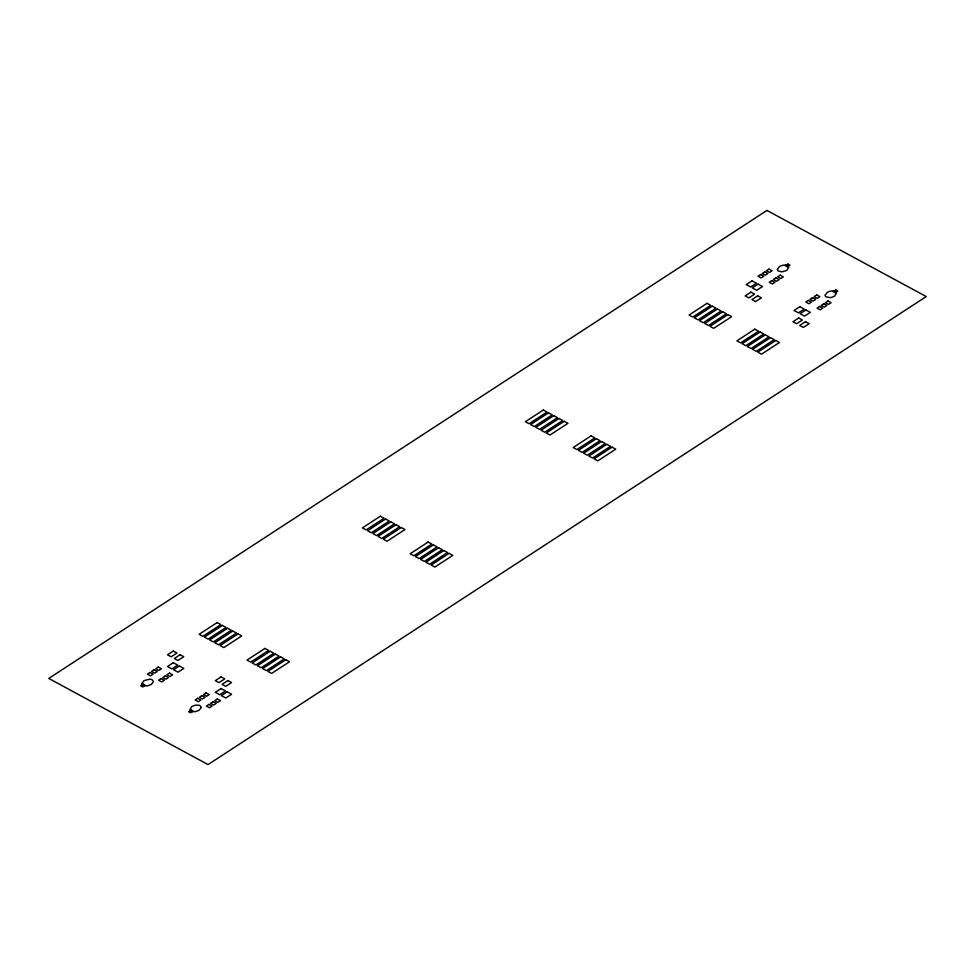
<?xml version="1.0" encoding="UTF-8"?>
<svg xmlns="http://www.w3.org/2000/svg" width="975" height="975" viewBox="0 0 975 975"><rect width="100%" height="100%" fill="white"/><g stroke="black" fill="none" stroke-linecap="round" stroke-linejoin="round"><path stroke-width="1.46" d="M201.008 707.582L201.021 707.326A5.826 3.254 -14.7 0 0 200.972 706.96L200.363 705.985A4.168 2.328 -14.7 0 0 199.765 705.571A4.217 2.352 -14.7 0 0 199.168 705.303L195.634 705.096L192.16 706.327A4.132 2.303 -14.7 0 0 191.661 706.656L189.893 709.824A7.093 3.949 -14.7 0 0 190.027 710.178L190.308 710.604A4.278 2.389 -14.7 0 0 190.6 710.885L190.71 710.982A4.119 2.291 -14.7 0 0 191.1 711.214A4.168 2.328 -14.7 0 0 191.697 711.482L195.244 711.689L198.705 710.458A4.132 2.303 -14.7 0 0 199.205 710.129L200.947 707.972A5.826 3.254 -14.7 0 0 201.021 707.57M142.058 683.365L142.094 683.987A7.093 3.949 -14.7 0 0 142.228 684.34L142.508 684.767A4.278 2.389 -14.7 0 0 142.801 685.047A4.217 2.352 -14.7 0 0 143.301 685.376A4.168 2.328 -14.7 0 0 143.898 685.644L147.444 685.852L150.906 684.621A4.132 2.303 -14.7 0 0 151.405 684.292L153.148 682.134A5.826 3.254 -14.7 0 0 153.221 681.732L153.233 681.488A5.826 3.254 -14.7 0 0 153.173 681.123L152.466 680.062A4.168 2.328 -14.7 0 0 151.966 679.733A4.119 2.291 -14.7 0 0 151.539 679.526L150.503 679.246A8.86 4.936 -14.7 0 0 149.931 679.173L144.361 680.489A4.132 2.303 -14.7 0 0 143.861 680.818L142.058 683.365M777.465 269.295L777.502 269.917A7.093 3.949 -14.7 0 0 777.636 270.258L777.916 270.684A4.278 2.389 -14.7 0 0 778.208 270.977L781.999 271.867L786.313 270.55A4.144 2.316 -14.7 0 0 786.813 270.221L788.629 267.418A5.826 3.254 -14.7 0 0 788.58 267.053C786.91 263.957 782.303 264.993 779.768 266.419A4.144 2.316 -14.7 0 0 779.269 266.748L777.465 269.295M825.252 295.132L825.301 295.754A7.093 3.949 -14.7 0 0 825.423 296.095L825.715 296.522A4.278 2.389 -14.7 0 0 826.008 296.814L830.432 297.643A5.704 3.181 -14.7 0 0 831.078 297.533L834.1 296.388A4.144 2.316 -14.7 0 0 834.612 296.059L836.428 293.256A5.826 3.254 -14.7 0 0 836.367 292.89C834.71 289.794 830.091 290.83 827.568 292.256A4.144 2.316 -14.7 0 0 827.056 292.585L825.252 295.132M766.935 210.429L48.75 678.442L208.065 764.571L926.25 296.558L766.935 210.429M173.294 651.056L167.517 654.822L171.173 656.797L176.95 653.031L173.294 651.056M217.132 622.586L199.168 634.286L202.885 636.297L220.85 624.597L217.132 622.586M380.347 516.214L362.395 527.914L366.112 529.925L384.065 518.225L380.347 516.214M543.319 410.012L525.354 421.724L529.072 423.723L547.036 412.023L543.319 410.012M707.033 303.335L689.069 315.035L692.786 317.046L710.751 305.346L707.033 303.335M149.931 672.494L147.359 674.164L150.491 675.858L153.063 674.188L149.931 672.494M154.111 669.764L151.539 671.446L154.672 673.14L157.243 671.458L154.111 669.764M158.279 667.046L155.708 668.728L158.84 670.422L161.411 668.74L158.279 667.046M222.361 625.414L204.397 637.114L208.114 639.125L226.078 627.425L222.361 625.414M385.576 519.041L367.624 530.741L371.341 532.752L389.293 521.052L385.576 519.041M548.547 412.839L530.595 424.552L534.312 426.55L552.264 414.85L548.547 412.839M712.262 306.162L694.297 317.862L698.015 319.873L715.979 308.161L712.262 306.162M760.585 274.548L758.026 276.217L761.158 277.912L763.717 276.242L760.585 274.548M764.766 271.818L762.206 273.488L765.338 275.182L767.898 273.512L764.766 271.818M768.946 269.1L766.387 270.77L769.519 272.464L772.078 270.794L768.946 269.1M752.017 280.849L746.241 284.615L750.677 287.016L756.466 283.25L752.017 280.849M180.095 654.725L174.306 658.491L177.962 660.477L183.751 656.699L180.095 654.725M173.294 662.732L167.517 666.498L171.953 668.899L177.743 665.133L173.294 662.732M227.589 628.241L209.625 639.941L213.342 641.952L231.307 630.252L227.589 628.241M390.817 521.869L372.852 533.569L376.569 535.58L394.534 523.88L390.817 521.869M553.776 415.667L535.823 427.367L539.541 429.378L557.493 417.678L553.776 415.667M717.49 308.99L699.526 320.69L703.243 322.701L721.207 310.988L717.49 308.99M143.252 684.17L140.68 685.839L142.764 686.973L145.336 685.303L143.252 684.17M787.91 264.067L785.338 265.736L787.422 266.87L789.994 265.2L787.91 264.067M758.087 284.127L752.298 287.893L756.746 290.294L762.523 286.528L758.087 284.127M750.921 292.159L745.144 295.937L748.8 297.911L754.577 294.145L750.921 292.159M179.363 666.01L173.574 669.776L178.023 672.177L183.812 668.411L179.363 666.01M232.806 631.057L214.853 642.769L218.571 644.78L236.523 633.068L232.806 631.057M396.033 524.696L378.068 536.396L381.786 538.407L399.75 526.707L396.033 524.696M559.004 418.494L541.04 430.194L544.757 432.205L562.721 420.505L559.004 418.494M722.707 311.805L704.754 323.505L708.472 325.516L726.424 313.816L722.707 311.805M161.168 678.563L158.596 680.245L161.728 681.939L164.3 680.257L161.168 678.563M165.348 675.846L162.776 677.515L165.908 679.209L168.48 677.54L165.348 675.846M169.516 673.128L166.944 674.797L170.077 676.492L172.648 674.822L169.516 673.128M771.822 280.617L769.263 282.287L772.395 283.981L774.954 282.311L771.822 280.617M776.003 277.899L773.443 279.569L776.575 281.263L779.135 279.581L776.003 277.899M780.183 275.169L777.623 276.839L780.756 278.533L783.315 276.863L780.183 275.169M238.034 633.884L220.082 645.596L223.799 647.595L241.751 635.895L238.034 633.884M401.261 527.524L383.297 539.224L387.026 541.235L404.978 529.535L401.261 527.524M564.232 421.322L546.268 433.022L549.985 435.033L567.95 423.333L564.232 421.322M727.935 314.633L709.983 326.332L713.7 328.343L731.652 316.643L727.935 314.633M757.721 295.839L751.932 299.605L755.601 301.58L761.378 297.814L757.721 295.839M221.093 676.894L215.304 680.66L218.973 682.634L224.75 678.868L221.093 676.894M264.92 648.424L246.967 660.124L250.685 662.135L268.637 650.435L264.92 648.424M428.147 542.051L410.183 553.751L413.9 555.762L431.864 544.062L428.147 542.051M591.118 435.849L573.154 447.562L576.871 449.56L594.835 437.86L591.118 435.849M754.821 329.172L736.868 340.872L740.586 342.883L758.538 331.183L754.821 329.172M197.718 698.332L195.158 700.001L198.291 701.695L200.85 700.026L197.718 698.332M201.898 695.602L199.339 697.283L202.471 698.977L205.03 697.296L201.898 695.602M206.078 692.884L203.507 694.566L206.639 696.26L209.211 694.578L206.078 692.884M270.148 651.251L252.196 662.951L255.913 664.962L273.865 653.262L270.148 651.251M433.375 544.879L415.423 556.579L419.14 558.59L437.092 546.89L433.375 544.879M596.347 438.677L578.382 450.389L582.099 452.388L600.064 440.688L596.347 438.677M760.049 332L742.097 343.7L745.814 345.711L763.766 333.998L760.049 332M808.385 300.385L805.813 302.055L808.945 303.749L811.517 302.079L808.385 300.385M812.565 297.655L809.993 299.325L813.126 301.019L815.697 299.349L812.565 297.655M816.745 294.938L814.174 296.607L817.306 298.301L819.878 296.632L816.745 294.938M799.817 306.686L794.028 310.452L798.476 312.853L804.253 309.087L799.817 306.686M227.882 680.562L222.105 684.328L225.761 686.315L231.55 682.537L227.882 680.562M221.093 688.569L215.304 692.335L219.753 694.736L225.542 690.97L221.093 688.569M275.377 654.079L257.424 665.779L261.142 667.79L279.094 656.09L275.377 654.079M438.604 547.706L420.652 559.406L424.369 561.417L442.321 549.717L438.604 547.706M601.575 441.504L583.611 453.204L587.328 455.215L605.292 443.515L601.575 441.504M765.29 334.827L747.325 346.527L751.043 348.538L769.007 336.826L765.29 334.827M191.039 710.007L188.48 711.677L190.564 712.81L193.135 711.141L191.039 710.007M835.697 289.904L833.138 291.574L835.222 292.707L837.793 291.038L835.697 289.904M805.874 309.965L800.097 313.731L804.546 316.132L810.322 312.366L805.874 309.965M798.72 317.996L792.931 321.774L796.587 323.749L802.376 319.983L798.72 317.996M227.163 691.848L221.374 695.614L225.822 698.015L231.599 694.249L227.163 691.848M280.605 656.894L262.641 668.606L266.358 670.617L284.322 658.905L280.605 656.894M443.832 550.534L425.868 562.234L429.585 564.245L447.549 552.545L443.832 550.534M606.791 444.332L588.839 456.032L592.556 458.043L610.508 446.343L606.791 444.332M770.506 337.643L752.542 349.342L756.259 351.353L774.223 339.653L770.506 337.643M208.955 704.401L206.395 706.083L209.527 707.777L212.087 706.095L208.955 704.401M213.135 701.683L210.576 703.353L213.708 705.047L216.267 703.377L213.135 701.683M217.315 698.965L214.744 700.635L217.876 702.329L220.447 700.659L217.315 698.965M819.622 306.455L817.05 308.124L820.182 309.818L822.754 308.149L819.622 306.455M823.802 303.737L821.23 305.407L824.362 307.101L826.934 305.419L823.802 303.737M827.982 301.007L825.411 302.677L828.543 304.371L831.114 302.701L827.982 301.007M285.833 659.722L267.869 671.434L271.586 673.432L289.551 661.733L285.833 659.722M449.061 553.361L431.096 565.061L434.813 567.072L452.778 555.372L449.061 553.361M612.02 447.159L594.067 458.859L597.785 460.87L615.737 449.17L612.02 447.159M775.734 340.47L757.77 352.17L761.499 354.181L779.452 342.481L775.734 340.47M805.521 321.677L799.732 325.443L803.388 327.417L809.177 323.651L805.521 321.677"/></g></svg>
